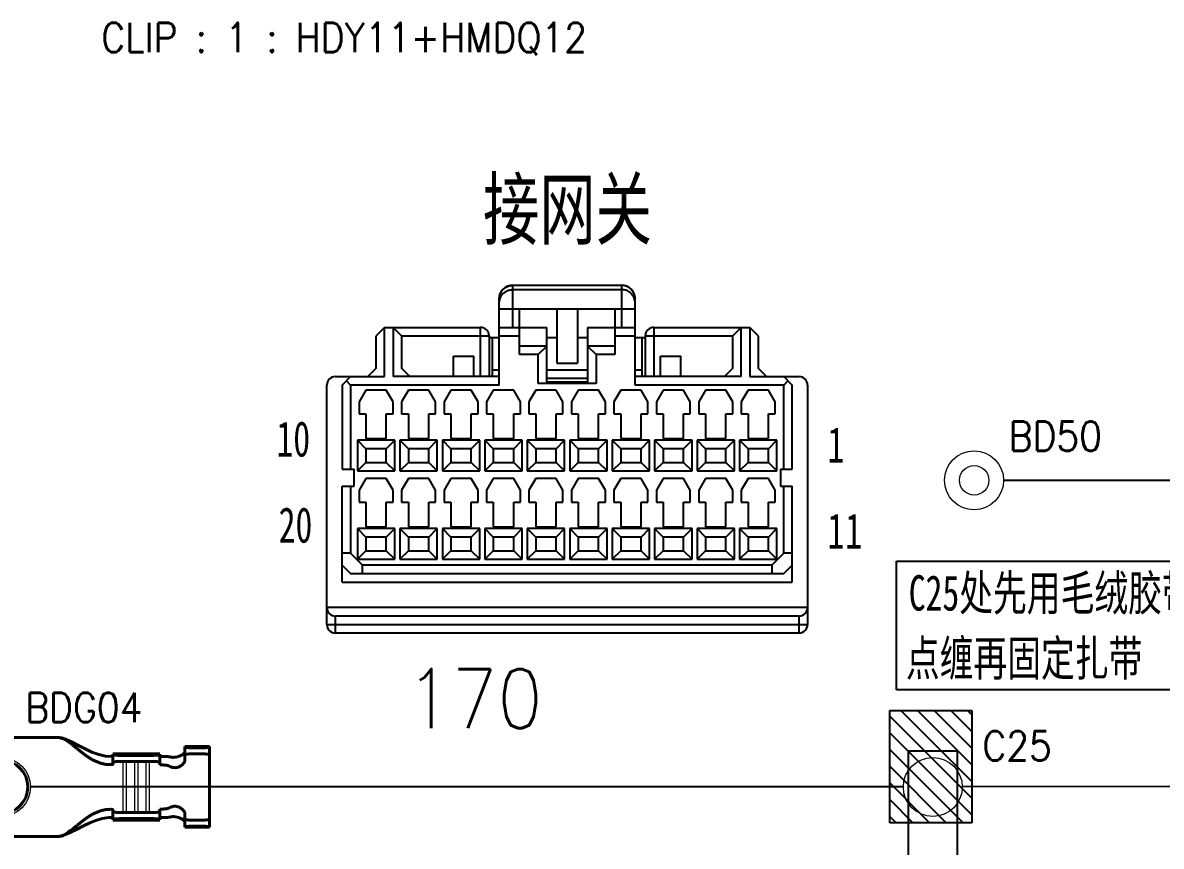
# Model space of a CAD drawing. Header units: inches. Extents: x 47316 to 59086, y 3141 to 11743.
# Drawn here: x 51474.3 to 51570.8, y 6188.1 to 6258 of the extents above; entities that cross this region are included whole.
import ezdxf

# ---------------------------------------------------------------- set-up
doc = ezdxf.new("R2010")
doc.units = ezdxf.units.IN
doc.header["$MEASUREMENT"] = 0
doc.layers.add('_BLACK_HOLE', color=7, linetype='Continuous')
doc.layers.add('标注线', color=3, linetype='Continuous', lineweight=20)
doc.layers.add('轮廓线', color=7, linetype='Continuous', lineweight=40)
doc.styles.add('MtX_FangSong_GB2312', font='')
doc.styles.add('MtX_SimSun', font='')
doc.styles.get("Standard").update_dxf_attribs({"font": ''})
doc.styles.get('MtX_FangSong_GB2312').set_extended_font_data('FangSong_GB2312')
doc.styles.get('MtX_SimSun').set_extended_font_data('SimSun')
doc.styles.get('Standard').set_extended_font_data('SimSun')
doc.linetypes.add('_VH_OTCON', pattern='A,0.0001,[7,VeSys.shx,S=0.1,R=0,X=0,Y=0],-0.4,[7,VeSys.shx,S=0.1,R=0,X=0,Y=0],-0.4,["X",Standard,S=1,R=0,X=-0.5,Y=-0.5],-0.0001,[7,VeSys.shx,S=0.1,R=0,X=0,Y=0],-0.4', length=1.2002)
doc.linetypes.add('_VH_UNTAPED', pattern='A,0.0001,[17,VeSys.shx,S=0.1,R=0,X=0,Y=0],-0.4', length=0.4001)

# ---------------------------------------------------------------- blocks, each defined once
blk = doc.blocks.new('YNDP')
at = {"layer": '标注线', "color": 0}
for p, q in [((-2.1, 7.315), (2.1, 7.315)), ((-2.1, 7.315), (-2.1, 7.035)), ((-2.1, 7.035), (2.1, 7.035)), ((2.1, 7.315), (2.1, 7.035)), ((-2.1, 6.335), (2.1, 6.335)), ((-2.1, 6.055), (-2.1, 6.335)), ((-2.1, 6.055), (2.1, 6.055)), ((2.1, 6.055), (2.1, 6.335)), ((-2.1, 5.355), (2.1, 5.355)), ((-2.1, 5.075), (-2.1, 5.355)), ((-2.1, 5.075), (2.1, 5.075)), ((2.1, 5.075), (2.1, 5.355))]:
    blk.add_line(p, q, dxfattribs=at)
at = {"layer": '轮廓线', "color": 0, "linetype": 'Continuous'}
for p, q in [((-1.124, 31.08), (-4.19, 21.732)), ((-1.05, 31.85), (1.05, 31.85)), ((-1.05, 31.85), (-1.05, 31.624)), ((1.05, 31.85), (1.05, 31.624)), ((1.124, 31.08), (4.19, 21.732)), ((-4.2, 21.666), (-4.2, 12.863)), ((4.2, 21.666), (4.2, 12.863)), ((2.615, 8.806), (2.587, 8.297)), ((-2.802, 4.2), (-2.802, 8.19)), ((-1.927, 8.19), (-2.789, 8.19)), ((-2.59, 8.225), (-2.59, 8.19)), ((1.927, 8.19), (2.789, 8.19)), ((2.802, 4.2), (2.802, 8.19)), ((-2.678, 4.76), (-2.678, 7.63)), ((-2.155, 7.63), (-2.155, 4.76)), ((2.155, 7.63), (2.155, 4.76)), ((2.678, 4.76), (2.678, 7.63)), ((-1.884, 4.2), (-2.789, 4.2)), ((1.884, 4.2), (2.789, 4.2)), ((-3.419, 2.1), (-3.419, 0)), ((-2.214, 2.1), (-3.419, 2.1)), ((2.214, 2.1), (3.419, 2.1)), ((3.419, 2.1), (3.419, 0)), ((-3.326, 1.54), (-3.326, 0.56)), ((-2.805, 0.56), (-2.805, 1.54)), ((2.805, 0.56), (2.805, 1.54)), ((3.326, 1.54), (3.326, 0.56)), ((3.419, 0), (-3.419, 0))]:
    blk.add_line(p, q, dxfattribs=at)
for points in [[(-4.098, 12.336), (-3.841, 11.757), (-3.567, 11.206), (-3.294, 10.675), (-3.041, 10.152), (-2.827, 9.63), (-2.669, 9.098), (-2.587, 8.548)], [(4.098, 12.336), (3.817, 11.707), (3.517, 11.11), (3.224, 10.534), (2.959, 9.966), (2.748, 9.394), (2.615, 8.806)], [(2.587, 8.297), (2.596, 8.233), (2.616, 8.19)]]:
    blk.add_lwpolyline(points, dxfattribs=at)
blk.add_circle((0, 17.675), 2.275, dxfattribs=at)
for centre, radius, start, end in [((-3.99, 21.666), 0.21, 161.84361, 180), ((3.99, 21.666), 0.21, 0, 18.15639), ((-2.733, 12.976), 1.467, 179.97691, 194.85597), ((-2.784, 12.863), 1.416, 179.99877, 190.68593), ((-2.82, 12.855), 1.38, 190.6602, 202.09871), ((-2.828, 12.951), 1.368, 194.86702, 203.46824), ((2.839, 12.948), 1.358, 336.54495, 345.16704), ((2.82, 12.855), 1.38, 337.90116, 349.33987), ((2.733, 12.976), 1.467, 345.14409, 0.02309), ((2.784, 12.863), 1.416, 349.3141, 0.00122), ((-2.878, 12.931), 1.315, 203.5201, 211.93369), ((2.881, 12.929), 1.311, 328.05242, 336.54202)]:
    blk.add_arc(centre, radius, start, end, dxfattribs=at)
for centre, ratio, start_param, end_param in [((-2.789, 7.63), 0.19732, -4.712389, -3.141593), ((2.789, 7.63), 0.19732, -3.141593, -1.570796), ((-2.789, 4.76), 0.19732, 0, 1.570796), ((2.789, 4.76), 0.19732, -1.570796, 0), ((-3.401, 1.54), 0.133102, -4.712389, -3.141593), ((3.401, 1.54), 0.133102, -3.141593, -1.570796), ((-3.401, 0.56), 0.133102, 0, 1.570796), ((3.401, 0.56), 0.133102, -1.570796, 0)]:
    blk.add_ellipse(centre, major_axis=(0, -0.56), ratio=ratio, start_param=start_param, end_param=end_param, dxfattribs=at)
for points, knots in [([(-1.124, 31.08), (-1.118, 31.13), (-1.106, 31.228), (-1.088, 31.371), (-1.07, 31.502), (-1.057, 31.586), (-1.05, 31.624)], [0, 0, 0, 0, 0.275349, 0.54044, 0.785059, 1, 1, 1, 1]), ([(1.124, 31.08), (1.118, 31.13), (1.106, 31.228), (1.088, 31.371), (1.07, 31.502), (1.057, 31.586), (1.05, 31.624)], [0, 0, 0, 0, 0.275349, 0.54044, 0.785059, 1, 1, 1, 1]), ([(-3.994, 12.235), (-3.957, 12.176), (-3.881, 12.059), (-3.759, 11.884), (-3.63, 11.708), (-3.494, 11.53), (-3.376, 11.38), (-3.279, 11.258), (-3.178, 11.133), (-3.076, 11.005), (-2.972, 10.875), (-2.893, 10.775), (-2.813, 10.672), (-2.706, 10.529), (-2.6, 10.382), (-2.497, 10.228), (-2.421, 10.108), (-2.348, 9.983), (-2.278, 9.855), (-2.211, 9.722), (-2.129, 9.539), (-2.057, 9.349), (-1.999, 9.154), (-1.962, 9.004), (-1.932, 8.853), (-1.917, 8.752), (-1.91, 8.701)], [0, 0, 0, 0, 0.050147, 0.101268, 0.15366, 0.207551, 0.263037, 0.291397, 0.320187, 0.379163, 0.409405, 0.44019, 0.471533, 0.503437, 0.568955, 0.6026, 0.636828, 0.671601, 0.70688, 0.742606, 0.778723, 0.851854, 0.888752, 0.925778, 0.962868, 1, 1, 1, 1]), ([(3.994, 12.235), (3.957, 12.176), (3.881, 12.059), (3.759, 11.884), (3.63, 11.708), (3.494, 11.53), (3.376, 11.38), (3.279, 11.258), (3.178, 11.133), (3.076, 11.005), (2.972, 10.875), (2.893, 10.775), (2.813, 10.672), (2.706, 10.529), (2.6, 10.382), (2.497, 10.228), (2.421, 10.108), (2.348, 9.983), (2.278, 9.855), (2.211, 9.722), (2.129, 9.539), (2.057, 9.349), (1.999, 9.154), (1.962, 9.004), (1.932, 8.853), (1.917, 8.752), (1.91, 8.701)], [0, 0, 0, 0, 0.050147, 0.101268, 0.15366, 0.207551, 0.263037, 0.291397, 0.320187, 0.379163, 0.409405, 0.44019, 0.471533, 0.503437, 0.568955, 0.6026, 0.636828, 0.671601, 0.70688, 0.742606, 0.778723, 0.851854, 0.888752, 0.925778, 0.962868, 1, 1, 1, 1]), ([(-1.91, 8.701), (-1.906, 8.665), (-1.899, 8.596), (-1.895, 8.497), (-1.894, 8.421), (-1.893, 8.366), (-1.893, 8.341), (-1.893, 8.329)], [0, 0, 0, 0, 0.28921, 0.557756, 0.797041, 0.903477, 1, 1, 1, 1]), ([(1.893, 8.329), (1.893, 8.341), (1.893, 8.366), (1.894, 8.421), (1.895, 8.497), (1.899, 8.596), (1.906, 8.665), (1.91, 8.701)], [0, 0, 0, 0, 0.09654, 0.20301, 0.442326, 0.710821, 1, 1, 1, 1]), ([(-2.59, 8.225), (-2.59, 8.233), (-2.59, 8.25), (-2.589, 8.278), (-2.587, 8.312), (-2.585, 8.351), (-2.584, 8.394), (-2.583, 8.46), (-2.584, 8.512), (-2.587, 8.548)], [0, 0, 0, 0, 0.070978, 0.159185, 0.264069, 0.384693, 0.519957, 0.668708, 1, 1, 1, 1]), ([(-2.58, 8.19), (-2.581, 8.19), (-2.582, 8.19), (-2.585, 8.192), (-2.586, 8.195), (-2.588, 8.199), (-2.589, 8.204), (-2.59, 8.21), (-2.59, 8.217), (-2.59, 8.222), (-2.59, 8.225)], [0, 0, 0, 0, 0.063583, 0.13143, 0.214486, 0.319093, 0.448523, 0.604543, 0.788198, 1, 1, 1, 1]), ([(-2.11, 8.19), (-2.111, 8.19), (-2.113, 8.189), (-2.115, 8.187), (-2.117, 8.184), (-2.119, 8.179), (-2.121, 8.173), (-2.123, 8.165), (-2.125, 8.157), (-2.128, 8.143), (-2.132, 8.122), (-2.135, 8.094), (-2.139, 8.062), (-2.143, 8.01), (-2.148, 7.937), (-2.152, 7.842), (-2.154, 7.738), (-2.155, 7.666), (-2.155, 7.63)], [0, 0, 0, 0, 0.004027, 0.009289, 0.016377, 0.025518, 0.036801, 0.050263, 0.065914, 0.083752, 0.125893, 0.176287, 0.234438, 0.299837, 0.450022, 0.621303, 0.807366, 1, 1, 1, 1]), ([(-1.893, 8.329), (-1.894, 8.318), (-1.896, 8.298), (-1.9, 8.27), (-1.904, 8.247), (-1.908, 8.229), (-1.911, 8.218), (-1.913, 8.21), (-1.915, 8.204), (-1.917, 8.199), (-1.92, 8.195), (-1.922, 8.192), (-1.924, 8.19), (-1.926, 8.19), (-1.927, 8.19)], [0, 0, 0, 0, 0.218442, 0.41158, 0.578176, 0.717068, 0.77583, 0.827442, 0.871971, 0.909537, 0.940372, 0.964928, 0.984146, 1, 1, 1, 1]), ([(1.927, 8.19), (1.926, 8.19), (1.924, 8.19), (1.922, 8.192), (1.92, 8.195), (1.917, 8.199), (1.915, 8.204), (1.913, 8.21), (1.911, 8.218), (1.908, 8.229), (1.904, 8.247), (1.9, 8.27), (1.896, 8.298), (1.894, 8.318), (1.893, 8.329)], [0, 0, 0, 0, 0.015854, 0.035072, 0.059628, 0.090464, 0.128031, 0.17256, 0.224172, 0.282933, 0.421824, 0.58842, 0.781558, 1, 1, 1, 1]), ([(2.155, 7.63), (2.155, 7.666), (2.154, 7.738), (2.152, 7.842), (2.148, 7.937), (2.143, 8.01), (2.139, 8.062), (2.135, 8.094), (2.132, 8.122), (2.128, 8.143), (2.125, 8.157), (2.123, 8.165), (2.121, 8.173), (2.119, 8.179), (2.117, 8.184), (2.115, 8.187), (2.113, 8.189), (2.111, 8.19), (2.11, 8.19)], [0, 0, 0, 0, 0.192634, 0.378697, 0.549978, 0.700163, 0.765562, 0.823713, 0.874107, 0.916248, 0.934086, 0.949737, 0.963199, 0.974482, 0.983623, 0.990711, 0.995973, 1, 1, 1, 1]), ([(-2.556, 3.36), (-2.566, 3.426), (-2.576, 3.528), (-2.58, 3.664), (-2.58, 3.769), (-2.579, 3.875), (-2.577, 3.982), (-2.577, 4.09), (-2.58, 4.163), (-2.582, 4.2)], [0, 0, 0, 0, 0.240029, 0.362533, 0.486637, 0.612415, 0.739889, 0.869056, 1, 1, 1, 1]), ([(-2.155, 4.76), (-2.155, 4.724), (-2.154, 4.652), (-2.152, 4.548), (-2.148, 4.453), (-2.143, 4.38), (-2.139, 4.328), (-2.135, 4.296), (-2.132, 4.268), (-2.128, 4.247), (-2.125, 4.233), (-2.123, 4.225), (-2.121, 4.217), (-2.119, 4.211), (-2.117, 4.206), (-2.115, 4.203), (-2.113, 4.201), (-2.111, 4.2), (-2.11, 4.2)], [0, 0, 0, 0, 0.192634, 0.378697, 0.549978, 0.700163, 0.765562, 0.823713, 0.874107, 0.916248, 0.934086, 0.949737, 0.963199, 0.974482, 0.983623, 0.990711, 0.995973, 1, 1, 1, 1]), ([(-1.884, 4.2), (-1.879, 4.126), (-1.874, 4.016), (-1.864, 3.87), (-1.851, 3.729), (-1.829, 3.59), (-1.793, 3.456), (-1.769, 3.391), (-1.755, 3.36)], [0, 0, 0, 0, 0.260021, 0.387215, 0.512609, 0.758429, 0.879572, 1, 1, 1, 1]), ([(1.755, 3.36), (1.769, 3.391), (1.793, 3.456), (1.829, 3.59), (1.851, 3.729), (1.864, 3.87), (1.874, 4.016), (1.879, 4.126), (1.884, 4.2)], [0, 0, 0, 0, 0.120428, 0.241571, 0.48739, 0.612785, 0.739979, 1, 1, 1, 1]), ([(2.11, 4.2), (2.111, 4.2), (2.113, 4.201), (2.115, 4.203), (2.117, 4.206), (2.119, 4.211), (2.121, 4.217), (2.123, 4.225), (2.125, 4.233), (2.128, 4.247), (2.132, 4.268), (2.135, 4.296), (2.139, 4.328), (2.143, 4.38), (2.148, 4.453), (2.152, 4.548), (2.154, 4.652), (2.155, 4.724), (2.155, 4.76)], [0, 0, 0, 0, 0.004027, 0.009289, 0.016377, 0.025518, 0.036801, 0.050263, 0.065914, 0.083752, 0.125893, 0.176287, 0.234438, 0.299837, 0.450022, 0.621303, 0.807366, 1, 1, 1, 1]), ([(2.582, 4.2), (2.58, 4.163), (2.577, 4.09), (2.577, 3.982), (2.579, 3.875), (2.58, 3.769), (2.58, 3.664), (2.576, 3.528), (2.566, 3.426), (2.556, 3.36)], [0, 0, 0, 0, 0.130944, 0.260111, 0.387585, 0.513363, 0.637467, 0.759971, 1, 1, 1, 1]), ([(-2.888, 2.131), (-2.874, 2.141), (-2.846, 2.165), (-2.805, 2.21), (-2.763, 2.263), (-2.722, 2.327), (-2.681, 2.398), (-2.643, 2.477), (-2.607, 2.563), (-2.564, 2.686), (-2.526, 2.847), (-2.511, 3.009), (-2.514, 3.133), (-2.523, 3.217), (-2.536, 3.292), (-2.549, 3.339), (-2.556, 3.36)], [0, 0, 0, 0, 0.038866, 0.08397, 0.135113, 0.191855, 0.253649, 0.319879, 0.389842, 0.462725, 0.612921, 0.759984, 0.828629, 0.892177, 0.949572, 1, 1, 1, 1]), ([(-1.755, 3.36), (-1.74, 3.336), (-1.713, 3.283), (-1.678, 3.195), (-1.651, 3.095), (-1.639, 3.004), (-1.636, 2.927), (-1.638, 2.868), (-1.645, 2.809), (-1.66, 2.731), (-1.688, 2.638), (-1.734, 2.534), (-1.789, 2.439), (-1.849, 2.356), (-1.912, 2.282), (-1.975, 2.22), (-2.029, 2.177), (-2.071, 2.149), (-2.101, 2.132), (-2.131, 2.118), (-2.167, 2.105), (-2.196, 2.1), (-2.214, 2.1)], [0, 0, 0, 0, 0.055022, 0.116995, 0.185083, 0.258201, 0.296181, 0.334778, 0.373698, 0.412652, 0.489659, 0.564292, 0.635623, 0.703071, 0.76613, 0.824277, 0.876958, 0.901113, 0.923761, 0.944907, 0.964596, 1, 1, 1, 1]), ([(2.214, 2.1), (2.196, 2.1), (2.167, 2.105), (2.131, 2.118), (2.101, 2.132), (2.071, 2.149), (2.029, 2.177), (1.975, 2.22), (1.912, 2.282), (1.849, 2.356), (1.789, 2.439), (1.734, 2.534), (1.688, 2.638), (1.654, 2.75), (1.636, 2.868), (1.636, 2.984), (1.651, 3.095), (1.678, 3.195), (1.713, 3.283), (1.74, 3.336), (1.755, 3.36)], [0, 0, 0, 0, 0.035416, 0.055113, 0.076262, 0.09891, 0.123064, 0.175742, 0.233887, 0.296955, 0.364416, 0.435763, 0.510406, 0.587414, 0.665244, 0.741782, 0.814902, 0.882994, 0.944969, 1, 1, 1, 1]), ([(2.556, 3.36), (2.549, 3.341), (2.538, 3.299), (2.525, 3.233), (2.516, 3.159), (2.511, 3.049), (2.519, 2.903), (2.552, 2.728), (2.597, 2.587), (2.641, 2.481), (2.676, 2.409), (2.712, 2.343), (2.75, 2.284), (2.787, 2.232), (2.814, 2.2), (2.827, 2.186)], [0, 0, 0, 0, 0.048288, 0.102718, 0.16266, 0.227338, 0.366788, 0.511961, 0.653827, 0.721303, 0.78555, 0.846014, 0.902199, 0.953655, 1, 1, 1, 1]), ([(-2.97, 2.1), (-2.963, 2.1), (-2.95, 2.102), (-2.93, 2.108), (-2.909, 2.118), (-2.895, 2.126), (-2.888, 2.131)], [0, 0, 0, 0, 0.217658, 0.453857, 0.713604, 1, 1, 1, 1]), ([(-2.74, 2.1), (-2.741, 2.1), (-2.744, 2.099), (-2.747, 2.097), (-2.75, 2.094), (-2.753, 2.089), (-2.756, 2.083), (-2.759, 2.076), (-2.762, 2.067), (-2.766, 2.053), (-2.771, 2.032), (-2.776, 2.004), (-2.781, 1.972), (-2.786, 1.935), (-2.79, 1.894), (-2.795, 1.834), (-2.8, 1.752), (-2.804, 1.648), (-2.805, 1.576), (-2.805, 1.54)], [0, 0, 0, 0, 0.005642, 0.012205, 0.020275, 0.030156, 0.042002, 0.05589, 0.071859, 0.089925, 0.132301, 0.1827, 0.240671, 0.305736, 0.377363, 0.454882, 0.624746, 0.809143, 1, 1, 1, 1]), ([(2.805, 1.54), (2.805, 1.576), (2.804, 1.648), (2.8, 1.752), (2.795, 1.834), (2.79, 1.894), (2.786, 1.935), (2.781, 1.972), (2.776, 2.004), (2.771, 2.032), (2.766, 2.053), (2.762, 2.067), (2.759, 2.076), (2.756, 2.083), (2.753, 2.089), (2.75, 2.094), (2.747, 2.097), (2.744, 2.099), (2.741, 2.1), (2.74, 2.1)], [0, 0, 0, 0, 0.190857, 0.375254, 0.545118, 0.622637, 0.694264, 0.759329, 0.8173, 0.867699, 0.910075, 0.928141, 0.94411, 0.957998, 0.969844, 0.979725, 0.987795, 0.994358, 1, 1, 1, 1]), ([(2.827, 2.186), (2.839, 2.173), (2.862, 2.15), (2.889, 2.13), (2.902, 2.122)], [0, 0, 0, 0, 0.537008, 1, 1, 1, 1]), ([(2.902, 2.122), (2.907, 2.119), (2.921, 2.111), (2.944, 2.103), (2.962, 2.1), (2.97, 2.1)], [0, 0, 0, 0, 0.280397, 0.659814, 1, 1, 1, 1]), ([(-2.805, 0.56), (-2.805, 0.524), (-2.804, 0.452), (-2.8, 0.348), (-2.795, 0.266), (-2.79, 0.206), (-2.786, 0.165), (-2.781, 0.128), (-2.776, 0.096), (-2.771, 0.068), (-2.766, 0.047), (-2.762, 0.033), (-2.759, 0.024), (-2.756, 0.017), (-2.753, 0.011), (-2.75, 0.006), (-2.747, 0.003), (-2.744, 0.001), (-2.741, 0), (-2.74, 0)], [0, 0, 0, 0, 0.190857, 0.375254, 0.545118, 0.622637, 0.694264, 0.759329, 0.8173, 0.867699, 0.910075, 0.928141, 0.94411, 0.957998, 0.969844, 0.979725, 0.987795, 0.994358, 1, 1, 1, 1]), ([(2.74, 0), (2.741, 0), (2.744, 0.001), (2.747, 0.003), (2.75, 0.006), (2.753, 0.011), (2.756, 0.017), (2.759, 0.024), (2.762, 0.033), (2.766, 0.047), (2.771, 0.068), (2.776, 0.096), (2.781, 0.128), (2.786, 0.165), (2.79, 0.206), (2.795, 0.266), (2.8, 0.348), (2.804, 0.452), (2.805, 0.524), (2.805, 0.56)], [0, 0, 0, 0, 0.005642, 0.012205, 0.020275, 0.030156, 0.042002, 0.05589, 0.071859, 0.089925, 0.132301, 0.1827, 0.240671, 0.305736, 0.377363, 0.454882, 0.624746, 0.809143, 1, 1, 1, 1])]:
    blk.add_open_spline(points, degree=3, knots=knots, dxfattribs=at)

msp = doc.modelspace()

# ---------------------------------------------------------------- linework, layer by layer
at = {"color": 0, "linetype": '_VH_OTCON', "ltscale": 5}
msp.add_line((51557.429, 6219.161), (51628.219, 6219.161), dxfattribs=at)
at = {"color": 1}
for p, q in [((51548.34, 6201.412), (51548.34, 6212.3)), ((51548.34, 6212.3), (51576.153, 6212.3)), ((51576.153, 6201.412), (51548.34, 6201.412))]:
    msp.add_line(p, q, dxfattribs=at)
at = {"color": 0}
for p, q in [((51547.78, 6190.123), (51547.78, 6199.649)), ((51547.78, 6199.649), (51554.732, 6199.649)), ((51554.732, 6193.62), (51548.704, 6199.649)), ((51554.732, 6195.035), (51550.118, 6199.649)), ((51554.732, 6196.449), (51551.532, 6199.649)), ((51554.732, 6197.863), (51552.946, 6199.649)), ((51554.732, 6199.277), (51554.361, 6199.649)), ((51554.732, 6199.649), (51554.732, 6190.123)), ((51554.732, 6192.206), (51547.78, 6199.158)), ((51554.732, 6190.792), (51547.78, 6197.744)), ((51553.987, 6190.123), (51547.78, 6196.33)), ((51552.573, 6190.123), (51547.78, 6194.916)), ((51551.158, 6190.123), (51547.78, 6193.501)), ((51549.744, 6190.123), (51547.78, 6192.087)), ((51548.33, 6190.123), (51547.78, 6190.673)), ((51554.732, 6190.123), (51547.78, 6190.123))]:
    msp.add_line(p, q, dxfattribs=at)
at = {"color": 0, "linetype": '_VH_UNTAPED', "ltscale": 5}
msp.add_line((51548.929, 6193.161), (51474.929, 6193.161), dxfattribs=at)
msp.add_lwpolyline([(51630.722, 6216.661), (51630.755, 6193.215), (51553.929, 6193.163)], dxfattribs=at)
at = {"color": 0, "lineweight": -3}
msp.add_lwpolyline([(51553.529, 6187.316), (51553.529, 6190.116), (51553.529, 6196.206), (51549.329, 6196.206), (51549.329, 6190.116), (51549.329, 6187.316)], dxfattribs=at)
at = {"color": 0, "linetype": 'Continuous', "lineweight": 15}
for centre, radius in [((51554.929, 6219.161), 2.5), ((51554.929, 6219.161), 1.25), ((51472.429, 6193.161), 2.5), ((51551.429, 6193.161), 2.5)]:
    msp.add_circle(centre, radius, dxfattribs=at)
at = {"layer": '_BLACK_HOLE', "color": 0, "linetype": 'Continuous', "lineweight": -3}
for p, q in [((51515.821, 6232.129), (51515.821, 6235.703)), ((51515.821, 6235.703), (51525.037, 6235.703)), ((51515.821, 6235.693), (51525.037, 6235.693)), ((51515.821, 6235.333), (51525.037, 6235.333)), ((51525.037, 6235.703), (51525.037, 6232.129)), ((51514.669, 6227.233), (51514.669, 6234.55)), ((51526.189, 6227.233), (51526.189, 6234.551)), ((51514.669, 6233.702), (51526.189, 6233.702)), ((51516.397, 6229.825), (51516.397, 6233.702)), ((51519.565, 6233.702), (51519.565, 6229.093)), ((51521.293, 6233.702), (51521.293, 6229.093)), ((51524.461, 6233.702), (51524.461, 6229.825)), ((51504.949, 6232.129), (51504.229, 6231.409)), ((51504.229, 6228.659), (51504.229, 6231.409)), ((51504.949, 6227.953), (51504.949, 6232.129)), ((51504.949, 6232.129), (51513.085, 6232.129)), ((51505.669, 6232.129), (51505.669, 6227.953)), ((51506.389, 6231.409), (51505.669, 6232.129)), ((51506.389, 6231.409), (51506.389, 6228.659)), ((51506.389, 6231.409), (51513.805, 6231.409)), ((51513.085, 6227.953), (51513.085, 6232.129)), ((51513.805, 6231.409), (51513.805, 6227.953)), ((51514.669, 6232.129), (51518.701, 6232.129)), ((51514.669, 6231.409), (51516.397, 6231.409)), ((51518.701, 6227.377), (51518.701, 6232.129)), ((51522.157, 6232.129), (51522.157, 6227.377)), ((51522.157, 6232.129), (51526.189, 6232.129)), ((51524.461, 6231.409), (51526.189, 6231.409)), ((51527.053, 6231.409), (51527.053, 6227.953)), ((51527.053, 6231.409), (51534.469, 6231.409)), ((51527.773, 6232.129), (51527.773, 6227.953)), ((51527.773, 6232.129), (51535.909, 6232.129)), ((51535.189, 6232.129), (51534.469, 6231.409)), ((51534.469, 6228.659), (51534.469, 6231.409)), ((51535.189, 6227.953), (51535.189, 6232.129)), ((51535.909, 6232.129), (51535.909, 6227.953)), ((51536.629, 6231.409), (51535.909, 6232.129)), ((51536.629, 6231.409), (51536.629, 6228.659)), ((51513.805, 6231.265), (51514.669, 6231.265)), ((51514.093, 6227.953), (51514.093, 6231.265)), ((51518.701, 6230.545), (51516.397, 6230.545)), ((51518.701, 6230.545), (51517.981, 6229.825)), ((51518.701, 6231.265), (51519.565, 6231.265)), ((51521.293, 6231.265), (51522.157, 6231.265)), ((51522.157, 6230.545), (51522.877, 6229.825)), ((51524.461, 6230.545), (51522.157, 6230.545)), ((51526.189, 6231.265), (51527.053, 6231.265)), ((51526.765, 6231.265), (51526.765, 6227.953)), ((51510.781, 6227.953), (51510.781, 6229.681)), ((51510.781, 6229.681), (51512.509, 6229.681)), ((51512.509, 6227.953), (51512.509, 6229.681)), ((51517.981, 6229.825), (51516.397, 6229.825)), ((51517.981, 6227.377), (51517.981, 6229.825)), ((51522.877, 6229.825), (51522.877, 6227.377)), ((51524.461, 6229.825), (51522.877, 6229.825)), ((51528.349, 6227.953), (51528.349, 6229.681)), ((51528.349, 6229.681), (51530.077, 6229.681)), ((51530.077, 6227.953), (51530.077, 6229.681)), ((51504.229, 6228.659), (51503.524, 6227.953)), ((51507.095, 6227.953), (51506.389, 6228.659)), ((51514.093, 6228.529), (51514.669, 6228.529)), ((51518.701, 6228.529), (51522.157, 6228.529)), ((51519.565, 6229.093), (51521.293, 6229.093)), ((51526.189, 6228.529), (51526.765, 6228.529)), ((51534.469, 6228.659), (51533.764, 6227.953)), ((51537.335, 6227.953), (51536.629, 6228.659)), ((51500.773, 6227.953), (51504.949, 6227.953)), ((51501.349, 6227.233), (51502.069, 6227.953)), ((51502.069, 6227.233), (51501.709, 6227.593)), ((51514.669, 6227.953), (51505.669, 6227.953)), ((51518.701, 6227.809), (51522.157, 6227.809)), ((51518.701, 6227.521), (51522.157, 6227.521)), ((51535.189, 6227.953), (51526.189, 6227.953)), ((51535.909, 6227.953), (51540.085, 6227.953)), ((51538.789, 6227.953), (51539.509, 6227.233)), ((51539.149, 6227.593), (51538.789, 6227.233)), ((51500.053, 6206.929), (51500.053, 6227.233)), ((51501.349, 6227.233), (51501.349, 6220.105)), ((51502.069, 6227.233), (51502.069, 6220.105)), ((51514.669, 6227.233), (51502.069, 6227.233)), ((51503.365, 6226.801), (51502.789, 6225.804)), ((51505.093, 6226.801), (51503.365, 6226.801)), ((51505.669, 6225.804), (51505.093, 6226.801)), ((51506.965, 6226.801), (51506.389, 6225.804)), ((51508.693, 6226.801), (51506.965, 6226.801)), ((51509.269, 6225.804), (51508.693, 6226.801)), ((51510.565, 6226.801), (51509.989, 6225.804)), ((51512.293, 6226.801), (51510.565, 6226.801)), ((51512.869, 6225.804), (51512.293, 6226.801)), ((51514.165, 6226.801), (51513.589, 6225.804)), ((51515.893, 6226.801), (51514.165, 6226.801)), ((51516.469, 6225.804), (51515.893, 6226.801)), ((51517.765, 6226.801), (51517.189, 6225.804)), ((51519.493, 6226.801), (51517.765, 6226.801)), ((51522.877, 6227.377), (51517.981, 6227.377)), ((51520.069, 6225.804), (51519.493, 6226.801)), ((51521.365, 6226.801), (51520.789, 6225.804)), ((51523.093, 6226.801), (51521.365, 6226.801)), ((51523.669, 6225.804), (51523.093, 6226.801)), ((51524.965, 6226.801), (51524.389, 6225.804)), ((51526.693, 6226.801), (51524.965, 6226.801)), ((51538.789, 6227.233), (51526.189, 6227.233)), ((51527.269, 6225.804), (51526.693, 6226.801)), ((51528.565, 6226.801), (51527.989, 6225.804)), ((51530.293, 6226.801), (51528.565, 6226.801)), ((51530.869, 6225.804), (51530.293, 6226.801)), ((51532.165, 6226.801), (51531.589, 6225.804)), ((51533.893, 6226.801), (51532.165, 6226.801)), ((51534.469, 6225.804), (51533.893, 6226.801)), ((51535.765, 6226.801), (51535.189, 6225.804)), ((51537.493, 6226.801), (51535.765, 6226.801)), ((51538.069, 6225.804), (51537.493, 6226.801)), ((51538.789, 6220.105), (51538.789, 6227.233)), ((51539.509, 6220.105), (51539.509, 6227.233)), ((51540.805, 6227.233), (51540.805, 6206.929)), ((51502.789, 6225.804), (51502.789, 6224.785)), ((51505.669, 6224.785), (51505.669, 6225.804)), ((51506.389, 6225.804), (51506.389, 6224.785)), ((51509.269, 6224.785), (51509.269, 6225.804)), ((51509.989, 6225.804), (51509.989, 6224.785)), ((51512.869, 6224.785), (51512.869, 6225.804)), ((51513.589, 6225.804), (51513.589, 6224.785)), ((51516.469, 6224.785), (51516.469, 6225.804)), ((51517.189, 6225.804), (51517.189, 6224.785)), ((51520.069, 6224.785), (51520.069, 6225.804)), ((51520.789, 6225.804), (51520.789, 6224.785)), ((51523.669, 6224.785), (51523.669, 6225.804)), ((51524.389, 6225.804), (51524.389, 6224.785)), ((51527.269, 6224.785), (51527.269, 6225.804)), ((51527.989, 6225.804), (51527.989, 6224.785)), ((51530.869, 6224.785), (51530.869, 6225.804)), ((51531.589, 6225.804), (51531.589, 6224.785)), ((51534.469, 6224.785), (51534.469, 6225.804)), ((51535.189, 6225.804), (51535.189, 6224.785)), ((51538.069, 6224.785), (51538.069, 6225.804)), ((51502.789, 6224.785), (51503.365, 6224.785)), ((51503.365, 6224.785), (51503.365, 6222.697)), ((51505.093, 6222.697), (51505.093, 6224.785)), ((51505.093, 6224.785), (51505.669, 6224.785)), ((51506.389, 6224.785), (51506.965, 6224.785)), ((51506.965, 6224.785), (51506.965, 6222.697)), ((51508.693, 6222.697), (51508.693, 6224.785)), ((51508.693, 6224.785), (51509.269, 6224.785)), ((51509.989, 6224.785), (51510.565, 6224.785)), ((51510.565, 6224.785), (51510.565, 6222.697)), ((51512.293, 6222.697), (51512.293, 6224.785)), ((51512.293, 6224.785), (51512.869, 6224.785)), ((51513.589, 6224.785), (51514.165, 6224.785)), ((51514.165, 6224.785), (51514.165, 6222.697)), ((51515.893, 6222.697), (51515.893, 6224.785)), ((51515.893, 6224.785), (51516.469, 6224.785)), ((51517.189, 6224.785), (51517.765, 6224.785)), ((51517.765, 6224.785), (51517.765, 6222.697)), ((51519.493, 6222.697), (51519.493, 6224.785)), ((51519.493, 6224.785), (51520.069, 6224.785)), ((51520.789, 6224.785), (51521.365, 6224.785)), ((51521.365, 6224.785), (51521.365, 6222.697)), ((51523.093, 6222.697), (51523.093, 6224.785)), ((51523.093, 6224.785), (51523.669, 6224.785)), ((51524.389, 6224.785), (51524.965, 6224.785)), ((51524.965, 6224.785), (51524.965, 6222.697)), ((51526.693, 6224.785), (51527.269, 6224.785)), ((51526.693, 6222.697), (51526.693, 6224.785)), ((51527.989, 6224.785), (51528.565, 6224.785)), ((51528.565, 6224.785), (51528.565, 6222.697)), ((51530.293, 6224.785), (51530.869, 6224.785)), ((51530.293, 6222.697), (51530.293, 6224.785)), ((51531.589, 6224.785), (51532.165, 6224.785)), ((51532.165, 6224.785), (51532.165, 6222.697)), ((51533.893, 6224.785), (51534.469, 6224.785)), ((51533.893, 6222.697), (51533.893, 6224.785)), ((51535.189, 6224.785), (51535.765, 6224.785)), ((51535.765, 6224.785), (51535.765, 6222.697)), ((51537.493, 6224.785), (51538.069, 6224.785)), ((51537.493, 6222.697), (51537.493, 6224.785)), ((51503.365, 6222.697), (51505.093, 6222.697)), ((51506.965, 6222.697), (51508.693, 6222.697)), ((51510.565, 6222.697), (51512.293, 6222.697)), ((51514.165, 6222.697), (51515.893, 6222.697)), ((51517.765, 6222.697), (51519.493, 6222.697)), ((51521.365, 6222.697), (51523.093, 6222.697)), ((51524.965, 6222.697), (51526.693, 6222.697)), ((51528.565, 6222.697), (51530.293, 6222.697)), ((51532.165, 6222.697), (51533.893, 6222.697)), ((51535.765, 6222.697), (51537.493, 6222.697)), ((51502.645, 6222.553), (51502.645, 6219.961)), ((51503.365, 6221.833), (51502.645, 6222.553)), ((51505.813, 6222.553), (51502.645, 6222.553)), ((51503.365, 6221.833), (51503.365, 6220.681)), ((51505.093, 6221.833), (51503.365, 6221.833)), ((51505.093, 6221.833), (51505.813, 6222.553)), ((51505.093, 6220.681), (51505.093, 6221.833)), ((51505.813, 6219.961), (51505.813, 6222.553)), ((51506.245, 6222.553), (51506.245, 6219.961)), ((51506.965, 6221.833), (51506.245, 6222.553)), ((51509.413, 6222.553), (51506.245, 6222.553)), ((51506.965, 6221.833), (51506.965, 6220.681)), ((51508.693, 6221.833), (51506.965, 6221.833)), ((51508.693, 6221.833), (51509.413, 6222.553)), ((51508.693, 6220.681), (51508.693, 6221.833)), ((51509.413, 6219.961), (51509.413, 6222.553)), ((51509.845, 6222.553), (51509.845, 6219.961)), ((51510.565, 6221.833), (51509.845, 6222.553)), ((51513.013, 6222.553), (51509.845, 6222.553)), ((51510.565, 6221.833), (51510.565, 6220.681)), ((51512.293, 6221.833), (51510.565, 6221.833)), ((51512.293, 6221.833), (51513.013, 6222.553)), ((51512.293, 6220.681), (51512.293, 6221.833)), ((51513.013, 6219.961), (51513.013, 6222.553)), ((51513.445, 6222.553), (51513.445, 6219.961)), ((51514.165, 6221.833), (51513.445, 6222.553)), ((51516.613, 6222.553), (51513.445, 6222.553)), ((51514.165, 6221.833), (51514.165, 6220.681)), ((51515.893, 6221.833), (51514.165, 6221.833)), ((51515.893, 6221.833), (51516.613, 6222.553)), ((51515.893, 6220.681), (51515.893, 6221.833)), ((51516.613, 6219.961), (51516.613, 6222.553)), ((51517.045, 6222.553), (51517.045, 6219.961)), ((51517.765, 6221.833), (51517.045, 6222.553)), ((51520.213, 6222.553), (51517.045, 6222.553)), ((51517.765, 6221.833), (51517.765, 6220.681)), ((51519.493, 6221.833), (51517.765, 6221.833)), ((51519.493, 6221.833), (51520.213, 6222.553)), ((51519.493, 6220.681), (51519.493, 6221.833)), ((51520.213, 6219.961), (51520.213, 6222.553)), ((51520.645, 6222.553), (51520.645, 6219.961)), ((51523.813, 6222.553), (51520.645, 6222.553)), ((51521.365, 6221.833), (51520.645, 6222.553)), ((51521.365, 6221.833), (51521.365, 6220.681)), ((51523.093, 6221.833), (51521.365, 6221.833)), ((51523.093, 6221.833), (51523.813, 6222.553)), ((51523.093, 6220.681), (51523.093, 6221.833)), ((51523.813, 6219.961), (51523.813, 6222.553)), ((51527.413, 6222.553), (51524.245, 6222.553)), ((51524.245, 6222.553), (51524.245, 6219.961)), ((51524.965, 6221.833), (51524.245, 6222.553)), ((51526.693, 6221.833), (51524.965, 6221.833)), ((51524.965, 6221.833), (51524.965, 6220.681)), ((51526.693, 6221.833), (51527.413, 6222.553)), ((51526.693, 6220.681), (51526.693, 6221.833)), ((51527.413, 6219.961), (51527.413, 6222.553)), ((51531.013, 6222.553), (51527.845, 6222.553)), ((51528.565, 6221.833), (51527.845, 6222.553)), ((51527.845, 6222.553), (51527.845, 6219.961)), ((51530.293, 6221.833), (51528.565, 6221.833)), ((51528.565, 6221.833), (51528.565, 6220.681)), ((51530.293, 6221.833), (51531.013, 6222.553)), ((51530.293, 6220.681), (51530.293, 6221.833)), ((51531.013, 6219.961), (51531.013, 6222.553)), ((51534.613, 6222.553), (51531.445, 6222.553)), ((51532.165, 6221.833), (51531.445, 6222.553)), ((51531.445, 6222.553), (51531.445, 6219.961)), ((51533.893, 6221.833), (51532.165, 6221.833)), ((51532.165, 6221.833), (51532.165, 6220.681)), ((51533.893, 6221.833), (51534.613, 6222.553)), ((51533.893, 6220.681), (51533.893, 6221.833)), ((51534.613, 6219.961), (51534.613, 6222.553)), ((51538.213, 6222.553), (51535.045, 6222.553)), ((51535.765, 6221.833), (51535.045, 6222.553)), ((51535.045, 6222.553), (51535.045, 6219.961)), ((51537.493, 6221.833), (51535.765, 6221.833)), ((51535.765, 6221.833), (51535.765, 6220.681)), ((51537.493, 6221.833), (51538.213, 6222.553)), ((51537.493, 6220.681), (51537.493, 6221.833)), ((51538.213, 6219.961), (51538.213, 6222.553)), ((51501.349, 6220.105), (51502.357, 6220.105)), ((51502.357, 6218.665), (51502.357, 6220.105)), ((51503.365, 6220.681), (51502.645, 6219.961)), ((51502.645, 6219.961), (51505.813, 6219.961)), ((51503.365, 6220.681), (51505.093, 6220.681)), ((51505.093, 6220.681), (51505.813, 6219.961)), ((51506.965, 6220.681), (51506.245, 6219.961)), ((51506.245, 6219.961), (51509.413, 6219.961)), ((51506.965, 6220.681), (51508.693, 6220.681)), ((51508.693, 6220.681), (51509.413, 6219.961)), ((51510.565, 6220.681), (51509.845, 6219.961)), ((51509.845, 6219.961), (51513.013, 6219.961)), ((51510.565, 6220.681), (51512.293, 6220.681)), ((51512.293, 6220.681), (51513.013, 6219.961)), ((51514.165, 6220.681), (51513.445, 6219.961)), ((51513.445, 6219.961), (51516.613, 6219.961)), ((51514.165, 6220.681), (51515.893, 6220.681)), ((51515.893, 6220.681), (51516.613, 6219.961)), ((51517.765, 6220.681), (51517.045, 6219.961)), ((51517.045, 6219.961), (51520.213, 6219.961)), ((51517.765, 6220.681), (51519.493, 6220.681)), ((51519.493, 6220.681), (51520.213, 6219.961)), ((51521.365, 6220.681), (51520.645, 6219.961)), ((51520.645, 6219.961), (51523.813, 6219.961)), ((51521.365, 6220.681), (51523.093, 6220.681)), ((51523.093, 6220.681), (51523.813, 6219.961)), ((51524.965, 6220.681), (51524.245, 6219.961)), ((51524.245, 6219.961), (51527.413, 6219.961)), ((51524.965, 6220.681), (51526.693, 6220.681)), ((51526.693, 6220.681), (51527.413, 6219.961)), ((51528.565, 6220.681), (51527.845, 6219.961)), ((51527.845, 6219.961), (51531.013, 6219.961)), ((51528.565, 6220.681), (51530.293, 6220.681)), ((51530.293, 6220.681), (51531.013, 6219.961)), ((51532.165, 6220.681), (51531.445, 6219.961)), ((51531.445, 6219.961), (51534.613, 6219.961)), ((51532.165, 6220.681), (51533.893, 6220.681)), ((51533.893, 6220.681), (51534.613, 6219.961)), ((51535.765, 6220.681), (51535.045, 6219.961)), ((51535.045, 6219.961), (51538.213, 6219.961)), ((51535.765, 6220.681), (51537.493, 6220.681)), ((51537.493, 6220.681), (51538.213, 6219.961)), ((51538.501, 6220.105), (51539.509, 6220.105)), ((51538.501, 6220.105), (51538.501, 6218.665)), ((51503.365, 6219.313), (51502.789, 6218.316)), ((51505.093, 6219.313), (51503.365, 6219.313)), ((51505.669, 6218.316), (51505.093, 6219.313)), ((51506.965, 6219.313), (51506.389, 6218.316)), ((51508.693, 6219.313), (51506.965, 6219.313)), ((51509.269, 6218.316), (51508.693, 6219.313)), ((51510.565, 6219.313), (51509.989, 6218.316)), ((51512.293, 6219.313), (51510.565, 6219.313)), ((51512.869, 6218.316), (51512.293, 6219.313)), ((51514.165, 6219.313), (51513.589, 6218.316)), ((51515.893, 6219.313), (51514.165, 6219.313)), ((51516.469, 6218.316), (51515.893, 6219.313)), ((51517.765, 6219.313), (51517.189, 6218.316)), ((51519.493, 6219.313), (51517.765, 6219.313)), ((51520.069, 6218.316), (51519.493, 6219.313)), ((51521.365, 6219.313), (51520.789, 6218.316)), ((51523.093, 6219.313), (51521.365, 6219.313)), ((51523.669, 6218.316), (51523.093, 6219.313)), ((51524.965, 6219.313), (51524.389, 6218.316)), ((51526.693, 6219.313), (51524.965, 6219.313)), ((51527.269, 6218.316), (51526.693, 6219.313)), ((51528.565, 6219.313), (51527.989, 6218.316)), ((51530.293, 6219.313), (51528.565, 6219.313)), ((51530.869, 6218.316), (51530.293, 6219.313)), ((51532.165, 6219.313), (51531.589, 6218.316)), ((51533.893, 6219.313), (51532.165, 6219.313)), ((51534.469, 6218.316), (51533.893, 6219.313)), ((51535.765, 6219.313), (51535.189, 6218.316)), ((51537.493, 6219.313), (51535.765, 6219.313)), ((51538.069, 6218.316), (51537.493, 6219.313)), ((51501.349, 6210.529), (51501.349, 6218.665)), ((51501.349, 6218.665), (51502.357, 6218.665)), ((51502.069, 6218.665), (51502.069, 6212.977)), ((51502.789, 6218.316), (51502.789, 6217.297)), ((51505.669, 6217.297), (51505.669, 6218.316)), ((51506.389, 6218.316), (51506.389, 6217.297)), ((51509.269, 6217.297), (51509.269, 6218.316)), ((51509.989, 6218.316), (51509.989, 6217.297)), ((51512.869, 6217.297), (51512.869, 6218.316)), ((51513.589, 6218.316), (51513.589, 6217.297)), ((51516.469, 6217.297), (51516.469, 6218.316)), ((51517.189, 6218.316), (51517.189, 6217.297)), ((51520.069, 6217.297), (51520.069, 6218.316)), ((51520.789, 6218.316), (51520.789, 6217.297)), ((51523.669, 6217.297), (51523.669, 6218.316)), ((51524.389, 6218.316), (51524.389, 6217.297)), ((51527.269, 6217.297), (51527.269, 6218.316)), ((51527.989, 6218.316), (51527.989, 6217.297)), ((51530.869, 6217.297), (51530.869, 6218.316)), ((51531.589, 6218.316), (51531.589, 6217.297)), ((51534.469, 6217.297), (51534.469, 6218.316)), ((51535.189, 6218.316), (51535.189, 6217.297)), ((51538.069, 6217.297), (51538.069, 6218.316)), ((51538.501, 6218.665), (51539.509, 6218.665)), ((51538.789, 6212.977), (51538.789, 6218.665)), ((51539.509, 6210.529), (51539.509, 6218.665)), ((51502.789, 6217.297), (51503.365, 6217.297)), ((51503.365, 6217.297), (51503.365, 6215.209)), ((51505.093, 6215.209), (51505.093, 6217.297)), ((51505.093, 6217.297), (51505.669, 6217.297)), ((51506.389, 6217.297), (51506.965, 6217.297)), ((51506.965, 6217.297), (51506.965, 6215.209)), ((51508.693, 6215.209), (51508.693, 6217.297)), ((51508.693, 6217.297), (51509.269, 6217.297)), ((51509.989, 6217.297), (51510.565, 6217.297)), ((51510.565, 6217.297), (51510.565, 6215.209)), ((51512.293, 6215.209), (51512.293, 6217.297)), ((51512.293, 6217.297), (51512.869, 6217.297)), ((51513.589, 6217.297), (51514.165, 6217.297)), ((51514.165, 6217.297), (51514.165, 6215.209)), ((51515.893, 6215.209), (51515.893, 6217.297)), ((51515.893, 6217.297), (51516.469, 6217.297)), ((51517.189, 6217.297), (51517.765, 6217.297)), ((51517.765, 6217.297), (51517.765, 6215.209)), ((51519.493, 6217.297), (51520.069, 6217.297)), ((51519.493, 6215.209), (51519.493, 6217.297)), ((51520.789, 6217.297), (51521.365, 6217.297)), ((51521.365, 6217.297), (51521.365, 6215.209)), ((51523.093, 6217.297), (51523.669, 6217.297)), ((51523.093, 6215.209), (51523.093, 6217.297)), ((51524.389, 6217.297), (51524.965, 6217.297)), ((51524.965, 6217.297), (51524.965, 6215.209)), ((51526.693, 6217.297), (51527.269, 6217.297)), ((51526.693, 6215.209), (51526.693, 6217.297)), ((51527.989, 6217.297), (51528.565, 6217.297)), ((51528.565, 6217.297), (51528.565, 6215.209)), ((51530.293, 6217.297), (51530.869, 6217.297)), ((51530.293, 6215.209), (51530.293, 6217.297)), ((51531.589, 6217.297), (51532.165, 6217.297)), ((51532.165, 6217.297), (51532.165, 6215.209)), ((51533.893, 6217.297), (51534.469, 6217.297)), ((51533.893, 6215.209), (51533.893, 6217.297)), ((51535.189, 6217.297), (51535.765, 6217.297)), ((51535.765, 6217.297), (51535.765, 6215.209)), ((51537.493, 6217.297), (51538.069, 6217.297)), ((51537.493, 6215.209), (51537.493, 6217.297)), ((51502.645, 6215.065), (51502.645, 6212.473)), ((51503.365, 6214.345), (51502.645, 6215.065)), ((51505.813, 6215.065), (51502.645, 6215.065)), ((51503.365, 6215.209), (51505.093, 6215.209)), ((51505.093, 6214.345), (51505.813, 6215.065)), ((51505.813, 6212.473), (51505.813, 6215.065)), ((51506.245, 6215.065), (51506.245, 6212.473)), ((51506.965, 6214.345), (51506.245, 6215.065)), ((51509.413, 6215.065), (51506.245, 6215.065)), ((51506.965, 6215.209), (51508.693, 6215.209)), ((51508.693, 6214.345), (51509.413, 6215.065)), ((51509.413, 6212.473), (51509.413, 6215.065)), ((51510.565, 6214.345), (51509.845, 6215.065)), ((51509.845, 6215.065), (51509.845, 6212.473)), ((51513.013, 6215.065), (51509.845, 6215.065)), ((51510.565, 6215.209), (51512.293, 6215.209)), ((51512.293, 6214.345), (51513.013, 6215.065)), ((51513.013, 6212.473), (51513.013, 6215.065)), ((51514.165, 6214.345), (51513.445, 6215.065)), ((51513.445, 6215.065), (51513.445, 6212.473)), ((51516.613, 6215.065), (51513.445, 6215.065)), ((51514.165, 6215.209), (51515.893, 6215.209)), ((51515.893, 6214.345), (51516.613, 6215.065)), ((51516.613, 6212.473), (51516.613, 6215.065)), ((51517.765, 6214.345), (51517.045, 6215.065)), ((51520.213, 6215.065), (51517.045, 6215.065)), ((51517.045, 6215.065), (51517.045, 6212.473)), ((51517.765, 6215.209), (51519.493, 6215.209)), ((51519.493, 6214.345), (51520.213, 6215.065)), ((51520.213, 6212.473), (51520.213, 6215.065)), ((51523.813, 6215.065), (51520.645, 6215.065)), ((51521.365, 6214.345), (51520.645, 6215.065)), ((51520.645, 6215.065), (51520.645, 6212.473)), ((51521.365, 6215.209), (51523.093, 6215.209)), ((51523.093, 6214.345), (51523.813, 6215.065)), ((51523.813, 6212.473), (51523.813, 6215.065)), ((51527.413, 6215.065), (51524.245, 6215.065)), ((51524.965, 6214.345), (51524.245, 6215.065)), ((51524.245, 6215.065), (51524.245, 6212.473)), ((51524.965, 6215.209), (51526.693, 6215.209)), ((51526.693, 6214.345), (51527.413, 6215.065)), ((51527.413, 6212.473), (51527.413, 6215.065)), ((51531.013, 6215.065), (51527.845, 6215.065)), ((51528.565, 6214.345), (51527.845, 6215.065)), ((51527.845, 6215.065), (51527.845, 6212.473)), ((51528.565, 6215.209), (51530.293, 6215.209)), ((51530.293, 6214.345), (51531.013, 6215.065)), ((51531.013, 6212.473), (51531.013, 6215.065)), ((51534.613, 6215.065), (51531.445, 6215.065)), ((51532.165, 6214.345), (51531.445, 6215.065)), ((51531.445, 6215.065), (51531.445, 6212.473)), ((51532.165, 6215.209), (51533.893, 6215.209)), ((51533.893, 6214.345), (51534.613, 6215.065)), ((51534.613, 6212.473), (51534.613, 6215.065)), ((51538.213, 6215.065), (51535.045, 6215.065)), ((51535.765, 6214.345), (51535.045, 6215.065)), ((51535.045, 6215.065), (51535.045, 6212.473)), ((51535.765, 6215.209), (51537.493, 6215.209)), ((51537.493, 6214.345), (51538.213, 6215.065)), ((51538.213, 6212.473), (51538.213, 6215.065)), ((51503.365, 6214.345), (51503.365, 6213.193)), ((51505.093, 6214.345), (51503.365, 6214.345)), ((51505.093, 6213.193), (51505.093, 6214.345)), ((51506.965, 6214.345), (51506.965, 6213.193)), ((51508.693, 6214.345), (51506.965, 6214.345)), ((51508.693, 6213.193), (51508.693, 6214.345)), ((51510.565, 6214.345), (51510.565, 6213.193)), ((51512.293, 6214.345), (51510.565, 6214.345)), ((51512.293, 6213.193), (51512.293, 6214.345)), ((51515.893, 6214.345), (51514.165, 6214.345)), ((51514.165, 6214.345), (51514.165, 6213.193)), ((51515.893, 6213.193), (51515.893, 6214.345)), ((51519.493, 6214.345), (51517.765, 6214.345)), ((51517.765, 6214.345), (51517.765, 6213.193)), ((51519.493, 6213.193), (51519.493, 6214.345)), ((51523.093, 6214.345), (51521.365, 6214.345)), ((51521.365, 6214.345), (51521.365, 6213.193)), ((51523.093, 6213.193), (51523.093, 6214.345)), ((51526.693, 6214.345), (51524.965, 6214.345)), ((51524.965, 6214.345), (51524.965, 6213.193)), ((51526.693, 6213.193), (51526.693, 6214.345)), ((51530.293, 6214.345), (51528.565, 6214.345)), ((51528.565, 6214.345), (51528.565, 6213.193)), ((51530.293, 6213.193), (51530.293, 6214.345)), ((51533.893, 6214.345), (51532.165, 6214.345)), ((51532.165, 6214.345), (51532.165, 6213.193)), ((51533.893, 6213.193), (51533.893, 6214.345)), ((51537.493, 6214.345), (51535.765, 6214.345)), ((51535.765, 6214.345), (51535.765, 6213.193)), ((51537.493, 6213.193), (51537.493, 6214.345)), ((51503.365, 6213.193), (51502.645, 6212.473)), ((51503.365, 6213.193), (51505.093, 6213.193)), ((51505.093, 6213.193), (51505.813, 6212.473)), ((51506.965, 6213.193), (51506.245, 6212.473)), ((51506.965, 6213.193), (51508.693, 6213.193)), ((51508.693, 6213.193), (51509.413, 6212.473)), ((51510.565, 6213.193), (51509.845, 6212.473)), ((51510.565, 6213.193), (51512.293, 6213.193)), ((51512.293, 6213.193), (51513.013, 6212.473)), ((51514.165, 6213.193), (51513.445, 6212.473)), ((51514.165, 6213.193), (51515.893, 6213.193)), ((51515.893, 6213.193), (51516.613, 6212.473)), ((51517.765, 6213.193), (51517.045, 6212.473)), ((51517.765, 6213.193), (51519.493, 6213.193)), ((51519.493, 6213.193), (51520.213, 6212.473)), ((51521.365, 6213.193), (51520.645, 6212.473)), ((51521.365, 6213.193), (51523.093, 6213.193)), ((51523.093, 6213.193), (51523.813, 6212.473)), ((51524.965, 6213.193), (51524.245, 6212.473)), ((51524.965, 6213.193), (51526.693, 6213.193)), ((51526.693, 6213.193), (51527.413, 6212.473)), ((51528.565, 6213.193), (51527.845, 6212.473)), ((51528.565, 6213.193), (51530.293, 6213.193)), ((51530.293, 6213.193), (51531.013, 6212.473)), ((51532.165, 6213.193), (51531.445, 6212.473)), ((51532.165, 6213.193), (51533.893, 6213.193)), ((51533.893, 6213.193), (51534.613, 6212.473)), ((51535.765, 6213.193), (51535.045, 6212.473)), ((51535.765, 6213.193), (51537.493, 6213.193)), ((51537.493, 6213.193), (51538.213, 6212.473)), ((51502.069, 6212.977), (51501.349, 6212.977)), ((51503.077, 6211.969), (51502.069, 6212.977)), ((51502.645, 6212.473), (51505.813, 6212.473)), ((51506.245, 6212.473), (51509.413, 6212.473)), ((51509.845, 6212.473), (51513.013, 6212.473)), ((51513.445, 6212.473), (51516.613, 6212.473)), ((51517.045, 6212.473), (51520.213, 6212.473)), ((51520.645, 6212.473), (51523.813, 6212.473)), ((51524.245, 6212.473), (51527.413, 6212.473)), ((51527.845, 6212.473), (51531.013, 6212.473)), ((51531.445, 6212.473), (51534.613, 6212.473)), ((51535.045, 6212.473), (51538.213, 6212.473)), ((51537.781, 6211.969), (51538.789, 6212.977)), ((51539.509, 6212.977), (51538.789, 6212.977)), ((51501.349, 6211.969), (51502.069, 6211.249)), ((51502.069, 6211.249), (51538.789, 6211.249)), ((51503.077, 6211.249), (51503.077, 6211.969)), ((51537.781, 6211.969), (51503.077, 6211.969)), ((51537.781, 6211.969), (51537.781, 6211.249)), ((51538.789, 6211.249), (51539.509, 6211.969)), ((51501.349, 6210.529), (51539.509, 6210.529)), ((51540.805, 6208.369), (51500.053, 6208.369)), ((51500.773, 6206.209), (51500.773, 6207.649)), ((51540.085, 6207.649), (51500.773, 6207.649)), ((51540.085, 6206.209), (51540.085, 6207.649)), ((51500.053, 6206.929), (51540.805, 6206.929)), ((51540.085, 6206.209), (51500.773, 6206.209))]:
    msp.add_line(p, q, dxfattribs=at)
for centre, radius, start, end in [((51515.821, 6234.551), 1.152, 90, 180), ((51525.037, 6234.551), 1.152, 0, 90), ((51513.085, 6231.409), 0.72, 0, 90), ((51527.773, 6231.409), 0.72, 90, 180), ((51500.773, 6227.233), 0.72, 90, 180), ((51540.085, 6227.233), 0.72, 0, 90), ((51500.773, 6208.369), 0.72, 180, 270), ((51540.085, 6208.369), 0.72, 270, 0), ((51500.773, 6206.929), 0.72, 180, 270), ((51540.085, 6206.929), 0.72, 270, 0)]:
    msp.add_arc(centre, radius, start, end, dxfattribs=at)
for points, start_tangent, end_tangent in [([(51514.669, 6234.55), (51514.709, 6234.846), (51514.824, 6235.122), (51515.007, 6235.359), (51515.245, 6235.54), (51515.523, 6235.654), (51515.821, 6235.693)], (0, 1), (1, 0)), ([(51514.721, 6234.528), (51514.824, 6234.762), (51515.007, 6234.999), (51515.245, 6235.18), (51515.523, 6235.294), (51515.821, 6235.333)], (0.297784, 0.954633), (1, 0)), ([(51526.189, 6234.55), (51526.15, 6234.846), (51526.035, 6235.122), (51525.852, 6235.359), (51525.613, 6235.54), (51525.336, 6235.654), (51525.037, 6235.693)], (0, 1), (-1, 0)), ([(51526.189, 6234.19), (51526.15, 6234.486), (51526.035, 6234.762), (51525.852, 6234.999), (51525.613, 6235.18), (51525.336, 6235.294), (51525.037, 6235.333)], (0, 1), (-1, 0)), ([(51514.669, 6234.19), (51514.709, 6234.486)], (0, 1), (0.260504, 0.965473)), ([(51514.709, 6234.486), (51514.721, 6234.528)], (0.260504, 0.965473), (0.297784, 0.954633))]:
    msp.add_spline(points, degree=3, dxfattribs=dict(at, start_tangent=start_tangent, end_tangent=end_tangent))

# ---------------------------------------------------------------- block references
at = {"color": 0, "rotation": 90}
msp.add_blockref('YNDP', (51490.104, 6193.161), dxfattribs=at)

# ---------------------------------------------------------------- texts
at = {"color": 0, "style": 'MtX_FangSong_GB2312', "width": 0.7}
for s, height, p in [('接网关', 5, (51513.29, 6239.665)), ('C25处先用毛绒胶带', 3, (51549.384, 6208.118)), ('点缠再固定扎带', 3, (51549.146, 6202.583))]:
    msp.add_text(s, height=height, dxfattribs=at).set_placement(p)
at = {"color": 42, "linetype": 'Continuous', "lineweight": 15, "insert": (51480.928, 6257.954), "char_height": 2.5, "width": 47.89286, "attachment_point": 1}
msp.add_mtext('\\Fromans.shx;\\W0.9000000000;\\T1.0000000000;\\o\\lCLIP : 1 : HDY11+HMDQ12', dxfattribs=at)
at = {"color": 21, "linetype": 'Continuous', "lineweight": 15, "char_height": 2.5, "attachment_point": 1}
for s, insert, width in [('\\Fromans.shx;\\W0.9000000000;\\T1.0000000000;\\o\\lBD50', (51557.858, 6224.161), 8.78571), ('\\Fromans.shx;\\W0.9000000000;\\T1.0000000000;\\o\\lBDG04', (51474.481, 6201.151), 11.03571), ('\\Fromans.shx;\\W0.9000000000;\\T1.0000000000;\\o\\lC25', (51555.63, 6197.894), 6.53571)]:
    msp.add_mtext(s, dxfattribs=dict(at, insert=insert, width=width))
at = {"color": 7, "linetype": '_VH_UNTAPED', "lineweight": 18, "ltscale": 5, "insert": (51506.787, 6203.161), "char_height": 5, "width": 12.85714, "attachment_point": 1}
msp.add_mtext('\\Fromans.shx;\\W0.9000000000;\\T1.0000000000;\\o\\l170', dxfattribs=at)
at = {"layer": '_BLACK_HOLE', "color": 0, "lineweight": -3, "ltscale": 0.5, "style": 'MtX_SimSun', "width": 0.7}
for s, p in [('10', (51495.779, 6221.176)), ('1', (51542.507, 6220.671)), ('20', (51495.967, 6213.879)), ('1', (51542.507, 6213.374)), ('1', (51544.008, 6213.374))]:
    msp.add_text(s, height=3, dxfattribs=at).set_placement(p)

doc.saveas('drawing.dxf')
